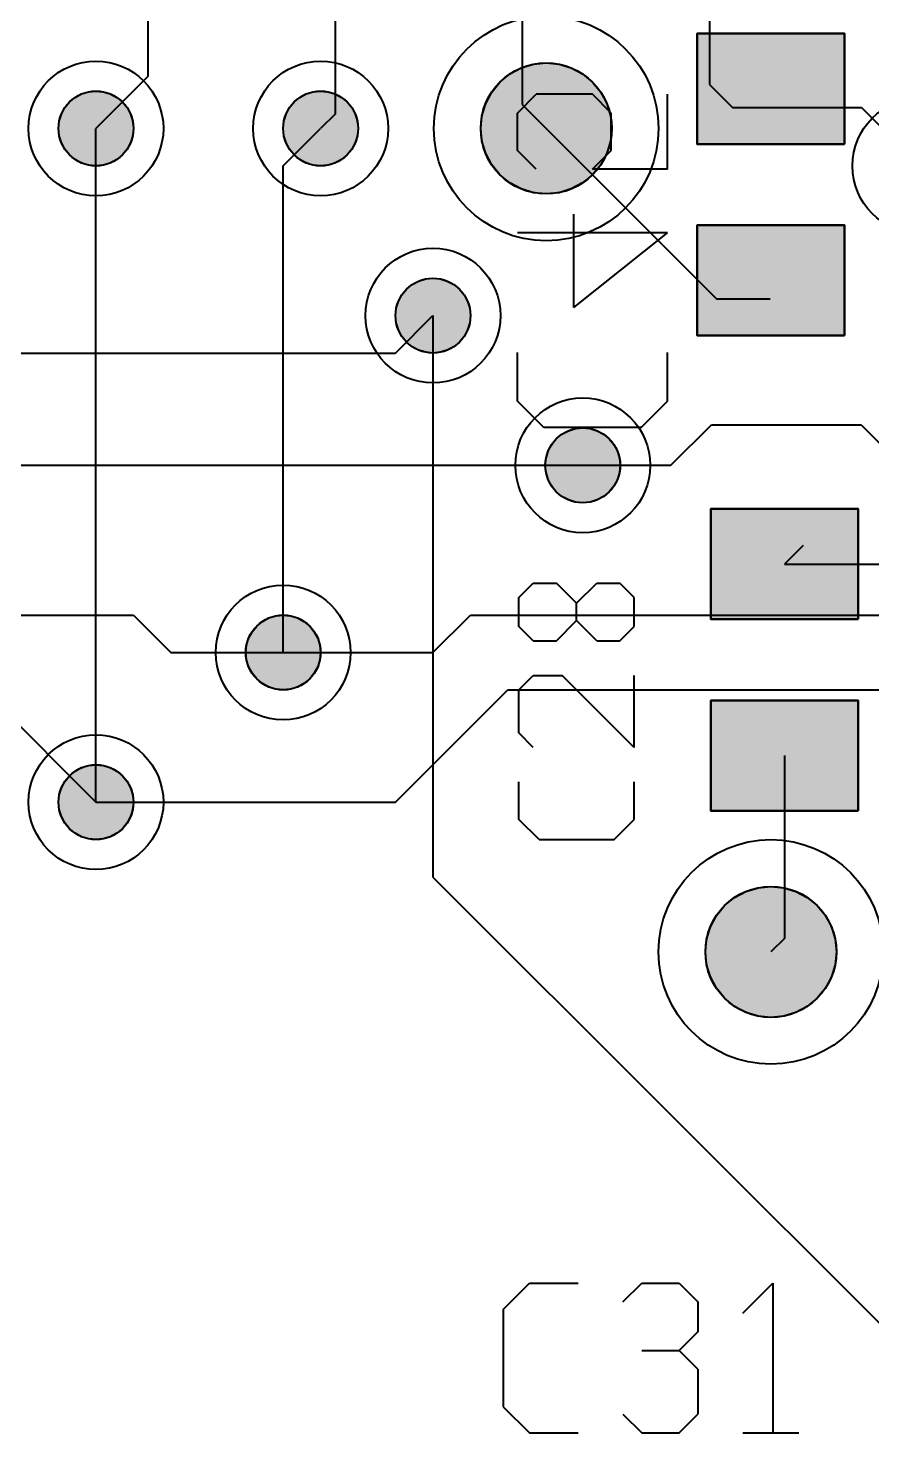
# Model space of a CAD drawing. Header units: millimetres. Extents: x 3 to 131, y 2 to 65.
# Drawn here: x 87.59 to 93.31, y 13.37 to 22.91 of the extents above; entities that cross this region are included whole.
import ezdxf

# ---------------------------------------------------------------- set-up
doc = ezdxf.new("R2010")
doc.units = ezdxf.units.MM
for name, color, linetype in [('bottom_copper', 7, 'Continuous'), ('bottom_silk', 7, 'Continuous'), ('drill_plated', 7, 'Continuous'), ('top_copper', 7, 'Continuous'), ('top_silk', 7, 'Continuous')]:
    doc.layers.add(name, color=color, linetype=linetype)

msp = doc.modelspace()

# ---------------------------------------------------------------- hatches: boundary and pattern name
at = {"layer": 'bottom_copper', "lineweight": 40}
for points in [[(93.1278, 22.1186), (92.128, 22.1186), (92.128, 22.8684), (93.1278, 22.8684), (93.1278, 22.1186)], [(91.5399, 22.1378), (91.5146, 22.0544), (91.4735, 21.9775), (91.4182, 21.9102), (91.3509, 21.8549), (91.274, 21.8138), (91.1906, 21.7885), (91.1039, 21.78), (91.0172, 21.7885), (90.9338, 21.8138), (90.8569, 21.8549), (90.7896, 21.9102), (90.7343, 21.9775), (90.6932, 22.0544), (90.6679, 22.1378), (90.6594, 22.2245), (90.6679, 22.3112), (90.6932, 22.3946), (90.7343, 22.4715), (90.7896, 22.5388), (90.8569, 22.5941), (90.9338, 22.6352), (91.0172, 22.6605), (91.1039, 22.669), (91.1906, 22.6605), (91.274, 22.6352), (91.3509, 22.5941), (91.4182, 22.5388), (91.4735, 22.4715), (91.5146, 22.3946), (91.5399, 22.3112), (91.5484, 22.2245), (91.5399, 22.1378)], [(88.2989, 22.1749), (88.2845, 22.1273), (88.261, 22.0834), (88.2294, 22.0449), (88.1909, 22.0133), (88.147, 21.9898), (88.0994, 21.9754), (88.0498, 21.9705), (88.0002, 21.9754), (87.9526, 21.9898), (87.9087, 22.0133), (87.8702, 22.0449), (87.8386, 22.0834), (87.8151, 22.1273), (87.8007, 22.1749), (87.7958, 22.2245), (87.8007, 22.2741), (87.8151, 22.3217), (87.8386, 22.3656), (87.8702, 22.4041), (87.9087, 22.4357), (87.9526, 22.4592), (88.0002, 22.4736), (88.0498, 22.4785), (88.0994, 22.4736), (88.147, 22.4592), (88.1909, 22.4357), (88.2294, 22.4041), (88.261, 22.3656), (88.2845, 22.3217), (88.2989, 22.2741), (88.3038, 22.2245), (88.2989, 22.1749)], [(89.8229, 22.1749), (89.8085, 22.1273), (89.785, 22.0834), (89.7534, 22.0449), (89.7149, 22.0133), (89.671, 21.9898), (89.6234, 21.9754), (89.5738, 21.9705), (89.5242, 21.9754), (89.4766, 21.9898), (89.4327, 22.0133), (89.3942, 22.0449), (89.3626, 22.0834), (89.3391, 22.1273), (89.3247, 22.1749), (89.3198, 22.2245), (89.3247, 22.2741), (89.3391, 22.3217), (89.3626, 22.3656), (89.3942, 22.4041), (89.4327, 22.4357), (89.4766, 22.4592), (89.5242, 22.4736), (89.5738, 22.4785), (89.6234, 22.4736), (89.671, 22.4592), (89.7149, 22.4357), (89.7534, 22.4041), (89.785, 22.3656), (89.8085, 22.3217), (89.8229, 22.2741), (89.8278, 22.2245), (89.8229, 22.1749)], [(93.1278, 20.8186), (92.128, 20.8186), (92.128, 21.5684), (93.1278, 21.5684), (93.1278, 20.8186)], [(90.5849, 20.9049), (90.5705, 20.8573), (90.547, 20.8134), (90.5154, 20.7749), (90.4769, 20.7433), (90.433, 20.7198), (90.3854, 20.7054), (90.3358, 20.7005), (90.2862, 20.7054), (90.2386, 20.7198), (90.1947, 20.7433), (90.1562, 20.7749), (90.1246, 20.8134), (90.1011, 20.8573), (90.0867, 20.9049), (90.0818, 20.9545), (90.0867, 21.0041), (90.1011, 21.0517), (90.1246, 21.0956), (90.1562, 21.1341), (90.1947, 21.1657), (90.2386, 21.1892), (90.2862, 21.2036), (90.3358, 21.2085), (90.3854, 21.2036), (90.433, 21.1892), (90.4769, 21.1657), (90.5154, 21.1341), (90.547, 21.0956), (90.5705, 21.0517), (90.5849, 21.0041), (90.5898, 20.9545), (90.5849, 20.9049)], [(91.6009, 19.8889), (91.5865, 19.8413), (91.563, 19.7974), (91.5314, 19.7589), (91.4929, 19.7273), (91.449, 19.7038), (91.4014, 19.6894), (91.3518, 19.6845), (91.3022, 19.6894), (91.2546, 19.7038), (91.2107, 19.7273), (91.1722, 19.7589), (91.1406, 19.7974), (91.1171, 19.8413), (91.1027, 19.8889), (91.0978, 19.9385), (91.1027, 19.9881), (91.1171, 20.0357), (91.1406, 20.0796), (91.1722, 20.1181), (91.2107, 20.1497), (91.2546, 20.1732), (91.3022, 20.1876), (91.3518, 20.1925), (91.4014, 20.1876), (91.449, 20.1732), (91.4929, 20.1497), (91.5314, 20.1181), (91.563, 20.0796), (91.5865, 20.0357), (91.6009, 19.9881), (91.6058, 19.9385), (91.6009, 19.8889)], [(89.5689, 18.6189), (89.5545, 18.5713), (89.531, 18.5274), (89.4994, 18.4889), (89.4609, 18.4573), (89.417, 18.4338), (89.3694, 18.4194), (89.3198, 18.4145), (89.2702, 18.4194), (89.2226, 18.4338), (89.1787, 18.4573), (89.1402, 18.4889), (89.1086, 18.5274), (89.0851, 18.5713), (89.0707, 18.6189), (89.0658, 18.6685), (89.0707, 18.7181), (89.0851, 18.7657), (89.1086, 18.8096), (89.1402, 18.8481), (89.1787, 18.8797), (89.2226, 18.9032), (89.2702, 18.9176), (89.3198, 18.9225), (89.3694, 18.9176), (89.417, 18.9032), (89.4609, 18.8797), (89.4994, 18.8481), (89.531, 18.8096), (89.5545, 18.7657), (89.5689, 18.7181), (89.5738, 18.6685), (89.5689, 18.6189)], [(88.2989, 17.6029), (88.2845, 17.5553), (88.261, 17.5114), (88.2294, 17.4729), (88.1909, 17.4413), (88.147, 17.4178), (88.0994, 17.4034), (88.0498, 17.3985), (88.0002, 17.4034), (87.9526, 17.4178), (87.9087, 17.4413), (87.8702, 17.4729), (87.8386, 17.5114), (87.8151, 17.5553), (87.8007, 17.6029), (87.7958, 17.6525), (87.8007, 17.7021), (87.8151, 17.7497), (87.8386, 17.7936), (87.8702, 17.8321), (87.9087, 17.8637), (87.9526, 17.8872), (88.0002, 17.9016), (88.0498, 17.9065), (88.0994, 17.9016), (88.147, 17.8872), (88.1909, 17.8637), (88.2294, 17.8321), (88.261, 17.7936), (88.2845, 17.7497), (88.2989, 17.7021), (88.3038, 17.6525), (88.2989, 17.6029)], [(93.0639, 16.5498), (93.0386, 16.4664), (92.9975, 16.3895), (92.9422, 16.3222), (92.8749, 16.2669), (92.798, 16.2258), (92.7146, 16.2005), (92.6279, 16.192), (92.5412, 16.2005), (92.4578, 16.2258), (92.3809, 16.2669), (92.3136, 16.3222), (92.2583, 16.3895), (92.2172, 16.4664), (92.1919, 16.5498), (92.1834, 16.6365), (92.1919, 16.7232), (92.2172, 16.8066), (92.2583, 16.8835), (92.3136, 16.9508), (92.3809, 17.0061), (92.4578, 17.0472), (92.5412, 17.0725), (92.6279, 17.081), (92.7146, 17.0725), (92.798, 17.0472), (92.8749, 17.0061), (92.9422, 16.9508), (92.9975, 16.8835), (93.0386, 16.8066), (93.0639, 16.7232), (93.0724, 16.6365), (93.0639, 16.5498)]]:
    msp.add_hatch(color=7, dxfattribs=at).paths.add_polyline_path(points, flags=0)
at = {"layer": 'drill_plated', "lineweight": 40}
for points in [[(91.5399, 22.1378), (91.5146, 22.0544), (91.4735, 21.9775), (91.4182, 21.9102), (91.3509, 21.8549), (91.274, 21.8138), (91.1906, 21.7885), (91.1039, 21.78), (91.0172, 21.7885), (90.9338, 21.8138), (90.8569, 21.8549), (90.7896, 21.9102), (90.7343, 21.9775), (90.6932, 22.0544), (90.6679, 22.1378), (90.6594, 22.2245), (90.6679, 22.3112), (90.6932, 22.3946), (90.7343, 22.4715), (90.7896, 22.5388), (90.8569, 22.5941), (90.9338, 22.6352), (91.0172, 22.6605), (91.1039, 22.669), (91.1906, 22.6605), (91.274, 22.6352), (91.3509, 22.5941), (91.4182, 22.5388), (91.4735, 22.4715), (91.5146, 22.3946), (91.5399, 22.3112), (91.5484, 22.2245), (91.5399, 22.1378)], [(88.2989, 22.1749), (88.2845, 22.1273), (88.261, 22.0834), (88.2294, 22.0449), (88.1909, 22.0133), (88.147, 21.9898), (88.0994, 21.9754), (88.0498, 21.9705), (88.0002, 21.9754), (87.9526, 21.9898), (87.9087, 22.0133), (87.8702, 22.0449), (87.8386, 22.0834), (87.8151, 22.1273), (87.8007, 22.1749), (87.7958, 22.2245), (87.8007, 22.2741), (87.8151, 22.3217), (87.8386, 22.3656), (87.8702, 22.4041), (87.9087, 22.4357), (87.9526, 22.4592), (88.0002, 22.4736), (88.0498, 22.4785), (88.0994, 22.4736), (88.147, 22.4592), (88.1909, 22.4357), (88.2294, 22.4041), (88.261, 22.3656), (88.2845, 22.3217), (88.2989, 22.2741), (88.3038, 22.2245), (88.2989, 22.1749)], [(89.8229, 22.1749), (89.8085, 22.1273), (89.785, 22.0834), (89.7534, 22.0449), (89.7149, 22.0133), (89.671, 21.9898), (89.6234, 21.9754), (89.5738, 21.9705), (89.5242, 21.9754), (89.4766, 21.9898), (89.4327, 22.0133), (89.3942, 22.0449), (89.3626, 22.0834), (89.3391, 22.1273), (89.3247, 22.1749), (89.3198, 22.2245), (89.3247, 22.2741), (89.3391, 22.3217), (89.3626, 22.3656), (89.3942, 22.4041), (89.4327, 22.4357), (89.4766, 22.4592), (89.5242, 22.4736), (89.5738, 22.4785), (89.6234, 22.4736), (89.671, 22.4592), (89.7149, 22.4357), (89.7534, 22.4041), (89.785, 22.3656), (89.8085, 22.3217), (89.8229, 22.2741), (89.8278, 22.2245), (89.8229, 22.1749)], [(90.5849, 20.9049), (90.5705, 20.8573), (90.547, 20.8134), (90.5154, 20.7749), (90.4769, 20.7433), (90.433, 20.7198), (90.3854, 20.7054), (90.3358, 20.7005), (90.2862, 20.7054), (90.2386, 20.7198), (90.1947, 20.7433), (90.1562, 20.7749), (90.1246, 20.8134), (90.1011, 20.8573), (90.0867, 20.9049), (90.0818, 20.9545), (90.0867, 21.0041), (90.1011, 21.0517), (90.1246, 21.0956), (90.1562, 21.1341), (90.1947, 21.1657), (90.2386, 21.1892), (90.2862, 21.2036), (90.3358, 21.2085), (90.3854, 21.2036), (90.433, 21.1892), (90.4769, 21.1657), (90.5154, 21.1341), (90.547, 21.0956), (90.5705, 21.0517), (90.5849, 21.0041), (90.5898, 20.9545), (90.5849, 20.9049)], [(91.6009, 19.8889), (91.5865, 19.8413), (91.563, 19.7974), (91.5314, 19.7589), (91.4929, 19.7273), (91.449, 19.7038), (91.4014, 19.6894), (91.3518, 19.6845), (91.3022, 19.6894), (91.2546, 19.7038), (91.2107, 19.7273), (91.1722, 19.7589), (91.1406, 19.7974), (91.1171, 19.8413), (91.1027, 19.8889), (91.0978, 19.9385), (91.1027, 19.9881), (91.1171, 20.0357), (91.1406, 20.0796), (91.1722, 20.1181), (91.2107, 20.1497), (91.2546, 20.1732), (91.3022, 20.1876), (91.3518, 20.1925), (91.4014, 20.1876), (91.449, 20.1732), (91.4929, 20.1497), (91.5314, 20.1181), (91.563, 20.0796), (91.5865, 20.0357), (91.6009, 19.9881), (91.6058, 19.9385), (91.6009, 19.8889)], [(89.5689, 18.6189), (89.5545, 18.5713), (89.531, 18.5274), (89.4994, 18.4889), (89.4609, 18.4573), (89.417, 18.4338), (89.3694, 18.4194), (89.3198, 18.4145), (89.2702, 18.4194), (89.2226, 18.4338), (89.1787, 18.4573), (89.1402, 18.4889), (89.1086, 18.5274), (89.0851, 18.5713), (89.0707, 18.6189), (89.0658, 18.6685), (89.0707, 18.7181), (89.0851, 18.7657), (89.1086, 18.8096), (89.1402, 18.8481), (89.1787, 18.8797), (89.2226, 18.9032), (89.2702, 18.9176), (89.3198, 18.9225), (89.3694, 18.9176), (89.417, 18.9032), (89.4609, 18.8797), (89.4994, 18.8481), (89.531, 18.8096), (89.5545, 18.7657), (89.5689, 18.7181), (89.5738, 18.6685), (89.5689, 18.6189)], [(88.2989, 17.6029), (88.2845, 17.5553), (88.261, 17.5114), (88.2294, 17.4729), (88.1909, 17.4413), (88.147, 17.4178), (88.0994, 17.4034), (88.0498, 17.3985), (88.0002, 17.4034), (87.9526, 17.4178), (87.9087, 17.4413), (87.8702, 17.4729), (87.8386, 17.5114), (87.8151, 17.5553), (87.8007, 17.6029), (87.7958, 17.6525), (87.8007, 17.7021), (87.8151, 17.7497), (87.8386, 17.7936), (87.8702, 17.8321), (87.9087, 17.8637), (87.9526, 17.8872), (88.0002, 17.9016), (88.0498, 17.9065), (88.0994, 17.9016), (88.147, 17.8872), (88.1909, 17.8637), (88.2294, 17.8321), (88.261, 17.7936), (88.2845, 17.7497), (88.2989, 17.7021), (88.3038, 17.6525), (88.2989, 17.6029)], [(93.0639, 16.5498), (93.0386, 16.4664), (92.9975, 16.3895), (92.9422, 16.3222), (92.8749, 16.2669), (92.798, 16.2258), (92.7146, 16.2005), (92.6279, 16.192), (92.5412, 16.2005), (92.4578, 16.2258), (92.3809, 16.2669), (92.3136, 16.3222), (92.2583, 16.3895), (92.2172, 16.4664), (92.1919, 16.5498), (92.1834, 16.6365), (92.1919, 16.7232), (92.2172, 16.8066), (92.2583, 16.8835), (92.3136, 16.9508), (92.3809, 17.0061), (92.4578, 17.0472), (92.5412, 17.0725), (92.6279, 17.081), (92.7146, 17.0725), (92.798, 17.0472), (92.8749, 17.0061), (92.9422, 16.9508), (92.9975, 16.8835), (93.0386, 16.8066), (93.0639, 16.7232), (93.0724, 16.6365), (93.0639, 16.5498)]]:
    msp.add_hatch(color=7, dxfattribs=at).paths.add_polyline_path(points, flags=0)
at = {"layer": 'top_copper', "lineweight": 40}
for points in [[(91.5399, 22.1378), (91.5146, 22.0544), (91.4735, 21.9775), (91.4182, 21.9102), (91.3509, 21.8549), (91.274, 21.8138), (91.1906, 21.7885), (91.1039, 21.78), (91.0172, 21.7885), (90.9338, 21.8138), (90.8569, 21.8549), (90.7896, 21.9102), (90.7343, 21.9775), (90.6932, 22.0544), (90.6679, 22.1378), (90.6594, 22.2245), (90.6679, 22.3112), (90.6932, 22.3946), (90.7343, 22.4715), (90.7896, 22.5388), (90.8569, 22.5941), (90.9338, 22.6352), (91.0172, 22.6605), (91.1039, 22.669), (91.1906, 22.6605), (91.274, 22.6352), (91.3509, 22.5941), (91.4182, 22.5388), (91.4735, 22.4715), (91.5146, 22.3946), (91.5399, 22.3112), (91.5484, 22.2245), (91.5399, 22.1378)], [(88.2989, 22.1749), (88.2845, 22.1273), (88.261, 22.0834), (88.2294, 22.0449), (88.1909, 22.0133), (88.147, 21.9898), (88.0994, 21.9754), (88.0498, 21.9705), (88.0002, 21.9754), (87.9526, 21.9898), (87.9087, 22.0133), (87.8702, 22.0449), (87.8386, 22.0834), (87.8151, 22.1273), (87.8007, 22.1749), (87.7958, 22.2245), (87.8007, 22.2741), (87.8151, 22.3217), (87.8386, 22.3656), (87.8702, 22.4041), (87.9087, 22.4357), (87.9526, 22.4592), (88.0002, 22.4736), (88.0498, 22.4785), (88.0994, 22.4736), (88.147, 22.4592), (88.1909, 22.4357), (88.2294, 22.4041), (88.261, 22.3656), (88.2845, 22.3217), (88.2989, 22.2741), (88.3038, 22.2245), (88.2989, 22.1749)], [(89.8229, 22.1749), (89.8085, 22.1273), (89.785, 22.0834), (89.7534, 22.0449), (89.7149, 22.0133), (89.671, 21.9898), (89.6234, 21.9754), (89.5738, 21.9705), (89.5242, 21.9754), (89.4766, 21.9898), (89.4327, 22.0133), (89.3942, 22.0449), (89.3626, 22.0834), (89.3391, 22.1273), (89.3247, 22.1749), (89.3198, 22.2245), (89.3247, 22.2741), (89.3391, 22.3217), (89.3626, 22.3656), (89.3942, 22.4041), (89.4327, 22.4357), (89.4766, 22.4592), (89.5242, 22.4736), (89.5738, 22.4785), (89.6234, 22.4736), (89.671, 22.4592), (89.7149, 22.4357), (89.7534, 22.4041), (89.785, 22.3656), (89.8085, 22.3217), (89.8229, 22.2741), (89.8278, 22.2245), (89.8229, 22.1749)], [(90.5849, 20.9049), (90.5705, 20.8573), (90.547, 20.8134), (90.5154, 20.7749), (90.4769, 20.7433), (90.433, 20.7198), (90.3854, 20.7054), (90.3358, 20.7005), (90.2862, 20.7054), (90.2386, 20.7198), (90.1947, 20.7433), (90.1562, 20.7749), (90.1246, 20.8134), (90.1011, 20.8573), (90.0867, 20.9049), (90.0818, 20.9545), (90.0867, 21.0041), (90.1011, 21.0517), (90.1246, 21.0956), (90.1562, 21.1341), (90.1947, 21.1657), (90.2386, 21.1892), (90.2862, 21.2036), (90.3358, 21.2085), (90.3854, 21.2036), (90.433, 21.1892), (90.4769, 21.1657), (90.5154, 21.1341), (90.547, 21.0956), (90.5705, 21.0517), (90.5849, 21.0041), (90.5898, 20.9545), (90.5849, 20.9049)], [(91.6009, 19.8889), (91.5865, 19.8413), (91.563, 19.7974), (91.5314, 19.7589), (91.4929, 19.7273), (91.449, 19.7038), (91.4014, 19.6894), (91.3518, 19.6845), (91.3022, 19.6894), (91.2546, 19.7038), (91.2107, 19.7273), (91.1722, 19.7589), (91.1406, 19.7974), (91.1171, 19.8413), (91.1027, 19.8889), (91.0978, 19.9385), (91.1027, 19.9881), (91.1171, 20.0357), (91.1406, 20.0796), (91.1722, 20.1181), (91.2107, 20.1497), (91.2546, 20.1732), (91.3022, 20.1876), (91.3518, 20.1925), (91.4014, 20.1876), (91.449, 20.1732), (91.4929, 20.1497), (91.5314, 20.1181), (91.563, 20.0796), (91.5865, 20.0357), (91.6009, 19.9881), (91.6058, 19.9385), (91.6009, 19.8889)], [(93.2197, 18.8937), (92.2199, 18.8937), (92.2199, 19.6435), (93.2197, 19.6435), (93.2197, 18.8937)], [(89.5689, 18.6189), (89.5545, 18.5713), (89.531, 18.5274), (89.4994, 18.4889), (89.4609, 18.4573), (89.417, 18.4338), (89.3694, 18.4194), (89.3198, 18.4145), (89.2702, 18.4194), (89.2226, 18.4338), (89.1787, 18.4573), (89.1402, 18.4889), (89.1086, 18.5274), (89.0851, 18.5713), (89.0707, 18.6189), (89.0658, 18.6685), (89.0707, 18.7181), (89.0851, 18.7657), (89.1086, 18.8096), (89.1402, 18.8481), (89.1787, 18.8797), (89.2226, 18.9032), (89.2702, 18.9176), (89.3198, 18.9225), (89.3694, 18.9176), (89.417, 18.9032), (89.4609, 18.8797), (89.4994, 18.8481), (89.531, 18.8096), (89.5545, 18.7657), (89.5689, 18.7181), (89.5738, 18.6685), (89.5689, 18.6189)], [(93.2197, 17.5937), (92.2199, 17.5937), (92.2199, 18.3435), (93.2197, 18.3435), (93.2197, 17.5937)], [(88.2989, 17.6029), (88.2845, 17.5553), (88.261, 17.5114), (88.2294, 17.4729), (88.1909, 17.4413), (88.147, 17.4178), (88.0994, 17.4034), (88.0498, 17.3985), (88.0002, 17.4034), (87.9526, 17.4178), (87.9087, 17.4413), (87.8702, 17.4729), (87.8386, 17.5114), (87.8151, 17.5553), (87.8007, 17.6029), (87.7958, 17.6525), (87.8007, 17.7021), (87.8151, 17.7497), (87.8386, 17.7936), (87.8702, 17.8321), (87.9087, 17.8637), (87.9526, 17.8872), (88.0002, 17.9016), (88.0498, 17.9065), (88.0994, 17.9016), (88.147, 17.8872), (88.1909, 17.8637), (88.2294, 17.8321), (88.261, 17.7936), (88.2845, 17.7497), (88.2989, 17.7021), (88.3038, 17.6525), (88.2989, 17.6029)], [(93.0639, 16.5498), (93.0386, 16.4664), (92.9975, 16.3895), (92.9422, 16.3222), (92.8749, 16.2669), (92.798, 16.2258), (92.7146, 16.2005), (92.6279, 16.192), (92.5412, 16.2005), (92.4578, 16.2258), (92.3809, 16.2669), (92.3136, 16.3222), (92.2583, 16.3895), (92.2172, 16.4664), (92.1919, 16.5498), (92.1834, 16.6365), (92.1919, 16.7232), (92.2172, 16.8066), (92.2583, 16.8835), (92.3136, 16.9508), (92.3809, 17.0061), (92.4578, 17.0472), (92.5412, 17.0725), (92.6279, 17.081), (92.7146, 17.0725), (92.798, 17.0472), (92.8749, 17.0061), (92.9422, 16.9508), (92.9975, 16.8835), (93.0386, 16.8066), (93.0639, 16.7232), (93.0724, 16.6365), (93.0639, 16.5498)]]:
    msp.add_hatch(color=7, dxfattribs=at).paths.add_polyline_path(points, flags=0)

# ---------------------------------------------------------------- linework, layer by layer
at = {"layer": 'bottom_copper', "color": 7, "lineweight": 40}
for p, q in [((88.4018, 24.4756), (88.4018, 22.5766)), ((89.6718, 24.4756), (89.6718, 22.3226)), ((90.9418, 24.4756), (90.9418, 22.3867)), ((92.2118, 24.4756), (92.2118, 22.5226)), ((92.128, 22.8684), (92.128, 22.1186)), ((93.1278, 22.8684), (92.128, 22.8684)), ((93.1278, 22.1186), (93.1278, 22.8684)), ((88.4018, 22.5766), (88.0498, 22.2245)), ((92.2118, 22.5226), (92.3678, 22.3666)), ((89.6718, 22.3226), (89.5738, 22.2245)), ((90.9418, 22.3867), (92.2618, 21.0666)), ((92.3678, 22.3666), (93.2418, 22.3666)), ((93.2418, 22.3666), (93.6378, 21.9705)), ((92.128, 22.1186), (93.1278, 22.1186)), ((92.128, 21.5684), (92.128, 20.8186)), ((93.1278, 21.5684), (92.128, 21.5684)), ((93.1278, 20.8186), (93.1278, 21.5684)), ((92.6218, 21.0666), (92.2618, 21.0666)), ((90.0818, 20.7005), (90.3358, 20.9545)), ((92.128, 20.8186), (93.1278, 20.8186)), ((86.2718, 20.7005), (90.0818, 20.7005)), ((86.2718, 19.9385), (91.3518, 19.9385)), ((86.5258, 18.9225), (88.3038, 18.9225)), ((88.3038, 18.9225), (88.5578, 18.6685)), ((90.3358, 18.6685), (90.5898, 18.9225)), ((90.5898, 18.9225), (95.4158, 18.9225)), ((88.5578, 18.6685), (90.3358, 18.6685)), ((87.2878, 18.4145), (88.0498, 17.6525)), ((90.0818, 17.6525), (90.8438, 18.4145)), ((90.8438, 18.4145), (95.6698, 18.4145)), ((88.0498, 17.6525), (90.0818, 17.6525))]:
    msp.add_line(p, q, dxfattribs=at)
for points in [[(93.1278, 22.1186), (92.128, 22.1186), (92.128, 22.8684), (93.1278, 22.8684), (93.1278, 22.1186)], [(91.5399, 22.1378), (91.5146, 22.0544), (91.4735, 21.9775), (91.4182, 21.9102), (91.3509, 21.8549), (91.274, 21.8138), (91.1906, 21.7885), (91.1039, 21.78), (91.0172, 21.7885), (90.9338, 21.8138), (90.8569, 21.8549), (90.7896, 21.9102), (90.7343, 21.9775), (90.6932, 22.0544), (90.6679, 22.1378), (90.6594, 22.2245), (90.6679, 22.3112), (90.6932, 22.3946), (90.7343, 22.4715), (90.7896, 22.5388), (90.8569, 22.5941), (90.9338, 22.6352), (91.0172, 22.6605), (91.1039, 22.669), (91.1906, 22.6605), (91.274, 22.6352), (91.3509, 22.5941), (91.4182, 22.5388), (91.4735, 22.4715), (91.5146, 22.3946), (91.5399, 22.3112), (91.5484, 22.2245), (91.5399, 22.1378)], [(88.2989, 22.1749), (88.2845, 22.1273), (88.261, 22.0834), (88.2294, 22.0449), (88.1909, 22.0133), (88.147, 21.9898), (88.0994, 21.9754), (88.0498, 21.9705), (88.0002, 21.9754), (87.9526, 21.9898), (87.9087, 22.0133), (87.8702, 22.0449), (87.8386, 22.0834), (87.8151, 22.1273), (87.8007, 22.1749), (87.7958, 22.2245), (87.8007, 22.2741), (87.8151, 22.3217), (87.8386, 22.3656), (87.8702, 22.4041), (87.9087, 22.4357), (87.9526, 22.4592), (88.0002, 22.4736), (88.0498, 22.4785), (88.0994, 22.4736), (88.147, 22.4592), (88.1909, 22.4357), (88.2294, 22.4041), (88.261, 22.3656), (88.2845, 22.3217), (88.2989, 22.2741), (88.3038, 22.2245), (88.2989, 22.1749)], [(89.8229, 22.1749), (89.8085, 22.1273), (89.785, 22.0834), (89.7534, 22.0449), (89.7149, 22.0133), (89.671, 21.9898), (89.6234, 21.9754), (89.5738, 21.9705), (89.5242, 21.9754), (89.4766, 21.9898), (89.4327, 22.0133), (89.3942, 22.0449), (89.3626, 22.0834), (89.3391, 22.1273), (89.3247, 22.1749), (89.3198, 22.2245), (89.3247, 22.2741), (89.3391, 22.3217), (89.3626, 22.3656), (89.3942, 22.4041), (89.4327, 22.4357), (89.4766, 22.4592), (89.5242, 22.4736), (89.5738, 22.4785), (89.6234, 22.4736), (89.671, 22.4592), (89.7149, 22.4357), (89.7534, 22.4041), (89.785, 22.3656), (89.8085, 22.3217), (89.8229, 22.2741), (89.8278, 22.2245), (89.8229, 22.1749)], [(93.1278, 20.8186), (92.128, 20.8186), (92.128, 21.5684), (93.1278, 21.5684), (93.1278, 20.8186)], [(90.5849, 20.9049), (90.5705, 20.8573), (90.547, 20.8134), (90.5154, 20.7749), (90.4769, 20.7433), (90.433, 20.7198), (90.3854, 20.7054), (90.3358, 20.7005), (90.2862, 20.7054), (90.2386, 20.7198), (90.1947, 20.7433), (90.1562, 20.7749), (90.1246, 20.8134), (90.1011, 20.8573), (90.0867, 20.9049), (90.0818, 20.9545), (90.0867, 21.0041), (90.1011, 21.0517), (90.1246, 21.0956), (90.1562, 21.1341), (90.1947, 21.1657), (90.2386, 21.1892), (90.2862, 21.2036), (90.3358, 21.2085), (90.3854, 21.2036), (90.433, 21.1892), (90.4769, 21.1657), (90.5154, 21.1341), (90.547, 21.0956), (90.5705, 21.0517), (90.5849, 21.0041), (90.5898, 20.9545), (90.5849, 20.9049)], [(91.6009, 19.8889), (91.5865, 19.8413), (91.563, 19.7974), (91.5314, 19.7589), (91.4929, 19.7273), (91.449, 19.7038), (91.4014, 19.6894), (91.3518, 19.6845), (91.3022, 19.6894), (91.2546, 19.7038), (91.2107, 19.7273), (91.1722, 19.7589), (91.1406, 19.7974), (91.1171, 19.8413), (91.1027, 19.8889), (91.0978, 19.9385), (91.1027, 19.9881), (91.1171, 20.0357), (91.1406, 20.0796), (91.1722, 20.1181), (91.2107, 20.1497), (91.2546, 20.1732), (91.3022, 20.1876), (91.3518, 20.1925), (91.4014, 20.1876), (91.449, 20.1732), (91.4929, 20.1497), (91.5314, 20.1181), (91.563, 20.0796), (91.5865, 20.0357), (91.6009, 19.9881), (91.6058, 19.9385), (91.6009, 19.8889)], [(89.5689, 18.6189), (89.5545, 18.5713), (89.531, 18.5274), (89.4994, 18.4889), (89.4609, 18.4573), (89.417, 18.4338), (89.3694, 18.4194), (89.3198, 18.4145), (89.2702, 18.4194), (89.2226, 18.4338), (89.1787, 18.4573), (89.1402, 18.4889), (89.1086, 18.5274), (89.0851, 18.5713), (89.0707, 18.6189), (89.0658, 18.6685), (89.0707, 18.7181), (89.0851, 18.7657), (89.1086, 18.8096), (89.1402, 18.8481), (89.1787, 18.8797), (89.2226, 18.9032), (89.2702, 18.9176), (89.3198, 18.9225), (89.3694, 18.9176), (89.417, 18.9032), (89.4609, 18.8797), (89.4994, 18.8481), (89.531, 18.8096), (89.5545, 18.7657), (89.5689, 18.7181), (89.5738, 18.6685), (89.5689, 18.6189)], [(88.2989, 17.6029), (88.2845, 17.5553), (88.261, 17.5114), (88.2294, 17.4729), (88.1909, 17.4413), (88.147, 17.4178), (88.0994, 17.4034), (88.0498, 17.3985), (88.0002, 17.4034), (87.9526, 17.4178), (87.9087, 17.4413), (87.8702, 17.4729), (87.8386, 17.5114), (87.8151, 17.5553), (87.8007, 17.6029), (87.7958, 17.6525), (87.8007, 17.7021), (87.8151, 17.7497), (87.8386, 17.7936), (87.8702, 17.8321), (87.9087, 17.8637), (87.9526, 17.8872), (88.0002, 17.9016), (88.0498, 17.9065), (88.0994, 17.9016), (88.147, 17.8872), (88.1909, 17.8637), (88.2294, 17.8321), (88.261, 17.7936), (88.2845, 17.7497), (88.2989, 17.7021), (88.3038, 17.6525), (88.2989, 17.6029)], [(93.0639, 16.5498), (93.0386, 16.4664), (92.9975, 16.3895), (92.9422, 16.3222), (92.8749, 16.2669), (92.798, 16.2258), (92.7146, 16.2005), (92.6279, 16.192), (92.5412, 16.2005), (92.4578, 16.2258), (92.3809, 16.2669), (92.3136, 16.3222), (92.2583, 16.3895), (92.2172, 16.4664), (92.1919, 16.5498), (92.1834, 16.6365), (92.1919, 16.7232), (92.2172, 16.8066), (92.2583, 16.8835), (92.3136, 16.9508), (92.3809, 17.0061), (92.4578, 17.0472), (92.5412, 17.0725), (92.6279, 17.081), (92.7146, 17.0725), (92.798, 17.0472), (92.8749, 17.0061), (92.9422, 16.9508), (92.9975, 16.8835), (93.0386, 16.8066), (93.0639, 16.7232), (93.0724, 16.6365), (93.0639, 16.5498)]]:
    msp.add_lwpolyline(points, close=True, dxfattribs=at)
for centre, major_axis in [((91.1039, 22.2245), (0.762, 0)), ((88.0498, 22.2245), (0.4572, 0)), ((89.5738, 22.2245), (0.4572, 0)), ((91.1039, 22.2245), (0.4445, 0)), ((88.0498, 22.2245), (0.254, 0)), ((89.5738, 22.2245), (0.254, 0)), ((93.6378, 21.9705), (0.4572, 0)), ((90.3358, 20.9545), (0.4572, 0)), ((90.3358, 20.9545), (0.254, 0)), ((91.3518, 19.9385), (0.4572, 0)), ((91.3518, 19.9385), (0.254, 0)), ((89.3198, 18.6685), (0.4572, 0)), ((89.3198, 18.6685), (0.254, 0)), ((88.0498, 17.6525), (0.4572, 0)), ((88.0498, 17.6525), (0.254, 0)), ((92.6279, 16.6365), (0.762, 0)), ((92.6279, 16.6365), (0.4445, 0))]:
    msp.add_ellipse(centre, major_axis=major_axis, ratio=1, dxfattribs=at)
at = {"layer": 'bottom_silk', "color": 7, "lineweight": 40}
for p, q in [((90.9098, 22.3292), (91.0368, 22.4562)), ((91.4178, 22.4562), (91.0368, 22.4562)), ((91.5448, 22.3292), (91.4178, 22.4562)), ((91.9258, 21.9482), (91.9258, 22.4562)), ((90.9098, 22.0752), (90.9098, 22.3292)), ((91.5448, 22.0752), (91.5448, 22.3292)), ((91.0368, 21.9482), (90.9098, 22.0752)), ((91.4178, 21.9482), (91.5448, 22.0752)), ((91.9258, 21.9482), (91.4178, 21.9482)), ((91.2908, 21.0084), (91.2908, 21.6434)), ((91.9258, 21.5164), (90.9098, 21.5164)), ((91.2908, 21.0084), (91.9258, 21.5164)), ((90.9098, 20.3734), (90.9098, 20.7036)), ((91.9258, 20.3734), (91.9258, 20.7036)), ((91.0876, 20.1956), (90.9098, 20.3734)), ((91.748, 20.1956), (91.9258, 20.3734)), ((91.748, 20.1956), (91.0876, 20.1956))]:
    msp.add_line(p, q, dxfattribs=at)
at = {"layer": 'drill_plated', "color": 7, "lineweight": 40}
for points in [[(91.5399, 22.1378), (91.5146, 22.0544), (91.4735, 21.9775), (91.4182, 21.9102), (91.3509, 21.8549), (91.274, 21.8138), (91.1906, 21.7885), (91.1039, 21.78), (91.0172, 21.7885), (90.9338, 21.8138), (90.8569, 21.8549), (90.7896, 21.9102), (90.7343, 21.9775), (90.6932, 22.0544), (90.6679, 22.1378), (90.6594, 22.2245), (90.6679, 22.3112), (90.6932, 22.3946), (90.7343, 22.4715), (90.7896, 22.5388), (90.8569, 22.5941), (90.9338, 22.6352), (91.0172, 22.6605), (91.1039, 22.669), (91.1906, 22.6605), (91.274, 22.6352), (91.3509, 22.5941), (91.4182, 22.5388), (91.4735, 22.4715), (91.5146, 22.3946), (91.5399, 22.3112), (91.5484, 22.2245), (91.5399, 22.1378)], [(88.2989, 22.1749), (88.2845, 22.1273), (88.261, 22.0834), (88.2294, 22.0449), (88.1909, 22.0133), (88.147, 21.9898), (88.0994, 21.9754), (88.0498, 21.9705), (88.0002, 21.9754), (87.9526, 21.9898), (87.9087, 22.0133), (87.8702, 22.0449), (87.8386, 22.0834), (87.8151, 22.1273), (87.8007, 22.1749), (87.7958, 22.2245), (87.8007, 22.2741), (87.8151, 22.3217), (87.8386, 22.3656), (87.8702, 22.4041), (87.9087, 22.4357), (87.9526, 22.4592), (88.0002, 22.4736), (88.0498, 22.4785), (88.0994, 22.4736), (88.147, 22.4592), (88.1909, 22.4357), (88.2294, 22.4041), (88.261, 22.3656), (88.2845, 22.3217), (88.2989, 22.2741), (88.3038, 22.2245), (88.2989, 22.1749)], [(89.8229, 22.1749), (89.8085, 22.1273), (89.785, 22.0834), (89.7534, 22.0449), (89.7149, 22.0133), (89.671, 21.9898), (89.6234, 21.9754), (89.5738, 21.9705), (89.5242, 21.9754), (89.4766, 21.9898), (89.4327, 22.0133), (89.3942, 22.0449), (89.3626, 22.0834), (89.3391, 22.1273), (89.3247, 22.1749), (89.3198, 22.2245), (89.3247, 22.2741), (89.3391, 22.3217), (89.3626, 22.3656), (89.3942, 22.4041), (89.4327, 22.4357), (89.4766, 22.4592), (89.5242, 22.4736), (89.5738, 22.4785), (89.6234, 22.4736), (89.671, 22.4592), (89.7149, 22.4357), (89.7534, 22.4041), (89.785, 22.3656), (89.8085, 22.3217), (89.8229, 22.2741), (89.8278, 22.2245), (89.8229, 22.1749)], [(90.5849, 20.9049), (90.5705, 20.8573), (90.547, 20.8134), (90.5154, 20.7749), (90.4769, 20.7433), (90.433, 20.7198), (90.3854, 20.7054), (90.3358, 20.7005), (90.2862, 20.7054), (90.2386, 20.7198), (90.1947, 20.7433), (90.1562, 20.7749), (90.1246, 20.8134), (90.1011, 20.8573), (90.0867, 20.9049), (90.0818, 20.9545), (90.0867, 21.0041), (90.1011, 21.0517), (90.1246, 21.0956), (90.1562, 21.1341), (90.1947, 21.1657), (90.2386, 21.1892), (90.2862, 21.2036), (90.3358, 21.2085), (90.3854, 21.2036), (90.433, 21.1892), (90.4769, 21.1657), (90.5154, 21.1341), (90.547, 21.0956), (90.5705, 21.0517), (90.5849, 21.0041), (90.5898, 20.9545), (90.5849, 20.9049)], [(91.6009, 19.8889), (91.5865, 19.8413), (91.563, 19.7974), (91.5314, 19.7589), (91.4929, 19.7273), (91.449, 19.7038), (91.4014, 19.6894), (91.3518, 19.6845), (91.3022, 19.6894), (91.2546, 19.7038), (91.2107, 19.7273), (91.1722, 19.7589), (91.1406, 19.7974), (91.1171, 19.8413), (91.1027, 19.8889), (91.0978, 19.9385), (91.1027, 19.9881), (91.1171, 20.0357), (91.1406, 20.0796), (91.1722, 20.1181), (91.2107, 20.1497), (91.2546, 20.1732), (91.3022, 20.1876), (91.3518, 20.1925), (91.4014, 20.1876), (91.449, 20.1732), (91.4929, 20.1497), (91.5314, 20.1181), (91.563, 20.0796), (91.5865, 20.0357), (91.6009, 19.9881), (91.6058, 19.9385), (91.6009, 19.8889)], [(89.5689, 18.6189), (89.5545, 18.5713), (89.531, 18.5274), (89.4994, 18.4889), (89.4609, 18.4573), (89.417, 18.4338), (89.3694, 18.4194), (89.3198, 18.4145), (89.2702, 18.4194), (89.2226, 18.4338), (89.1787, 18.4573), (89.1402, 18.4889), (89.1086, 18.5274), (89.0851, 18.5713), (89.0707, 18.6189), (89.0658, 18.6685), (89.0707, 18.7181), (89.0851, 18.7657), (89.1086, 18.8096), (89.1402, 18.8481), (89.1787, 18.8797), (89.2226, 18.9032), (89.2702, 18.9176), (89.3198, 18.9225), (89.3694, 18.9176), (89.417, 18.9032), (89.4609, 18.8797), (89.4994, 18.8481), (89.531, 18.8096), (89.5545, 18.7657), (89.5689, 18.7181), (89.5738, 18.6685), (89.5689, 18.6189)], [(88.2989, 17.6029), (88.2845, 17.5553), (88.261, 17.5114), (88.2294, 17.4729), (88.1909, 17.4413), (88.147, 17.4178), (88.0994, 17.4034), (88.0498, 17.3985), (88.0002, 17.4034), (87.9526, 17.4178), (87.9087, 17.4413), (87.8702, 17.4729), (87.8386, 17.5114), (87.8151, 17.5553), (87.8007, 17.6029), (87.7958, 17.6525), (87.8007, 17.7021), (87.8151, 17.7497), (87.8386, 17.7936), (87.8702, 17.8321), (87.9087, 17.8637), (87.9526, 17.8872), (88.0002, 17.9016), (88.0498, 17.9065), (88.0994, 17.9016), (88.147, 17.8872), (88.1909, 17.8637), (88.2294, 17.8321), (88.261, 17.7936), (88.2845, 17.7497), (88.2989, 17.7021), (88.3038, 17.6525), (88.2989, 17.6029)], [(93.0639, 16.5498), (93.0386, 16.4664), (92.9975, 16.3895), (92.9422, 16.3222), (92.8749, 16.2669), (92.798, 16.2258), (92.7146, 16.2005), (92.6279, 16.192), (92.5412, 16.2005), (92.4578, 16.2258), (92.3809, 16.2669), (92.3136, 16.3222), (92.2583, 16.3895), (92.2172, 16.4664), (92.1919, 16.5498), (92.1834, 16.6365), (92.1919, 16.7232), (92.2172, 16.8066), (92.2583, 16.8835), (92.3136, 16.9508), (92.3809, 17.0061), (92.4578, 17.0472), (92.5412, 17.0725), (92.6279, 17.081), (92.7146, 17.0725), (92.798, 17.0472), (92.8749, 17.0061), (92.9422, 16.9508), (92.9975, 16.8835), (93.0386, 16.8066), (93.0639, 16.7232), (93.0724, 16.6365), (93.0639, 16.5498)]]:
    msp.add_lwpolyline(points, close=True, dxfattribs=at)
for centre, major_axis in [((91.1039, 22.2245), (0.4445, 0)), ((88.0498, 22.2245), (0.254, 0)), ((89.5738, 22.2245), (0.254, 0)), ((90.3358, 20.9545), (0.254, 0)), ((91.3518, 19.9385), (0.254, 0)), ((89.3198, 18.6685), (0.254, 0)), ((88.0498, 17.6525), (0.254, 0)), ((92.6279, 16.6365), (0.4445, 0))]:
    msp.add_ellipse(centre, major_axis=major_axis, ratio=1, dxfattribs=at)
at = {"layer": 'top_copper', "color": 7, "lineweight": 40}
for p, q in [((88.0498, 17.6525), (88.0498, 22.2245)), ((89.3198, 21.9705), (89.5738, 22.2245)), ((89.3198, 18.6685), (89.3198, 21.9705)), ((90.3358, 20.9545), (90.3358, 17.1445)), ((91.9498, 19.9385), (92.2239, 20.2126)), ((92.2239, 20.2126), (93.2399, 20.2126)), ((93.2399, 20.2126), (93.4939, 19.9586)), ((91.3518, 19.9385), (91.9498, 19.9385)), ((92.2199, 19.6435), (92.2199, 18.8937)), ((93.2197, 19.6435), (92.2199, 19.6435)), ((93.2197, 18.8937), (93.2197, 19.6435)), ((92.8468, 19.3956), (92.7198, 19.2686)), ((92.7198, 19.2686), (95.5428, 19.2686)), ((92.2199, 18.8937), (93.2197, 18.8937)), ((92.2199, 18.3435), (92.2199, 17.5937)), ((93.2197, 18.3435), (92.2199, 18.3435)), ((93.2197, 17.5937), (93.2197, 18.3435)), ((92.7198, 17.9686), (92.7198, 16.7286)), ((92.2199, 17.5937), (93.2197, 17.5937)), ((90.3358, 17.1445), (93.6378, 13.8425)), ((92.7198, 16.7286), (92.6279, 16.6365))]:
    msp.add_line(p, q, dxfattribs=at)
for points in [[(91.5399, 22.1378), (91.5146, 22.0544), (91.4735, 21.9775), (91.4182, 21.9102), (91.3509, 21.8549), (91.274, 21.8138), (91.1906, 21.7885), (91.1039, 21.78), (91.0172, 21.7885), (90.9338, 21.8138), (90.8569, 21.8549), (90.7896, 21.9102), (90.7343, 21.9775), (90.6932, 22.0544), (90.6679, 22.1378), (90.6594, 22.2245), (90.6679, 22.3112), (90.6932, 22.3946), (90.7343, 22.4715), (90.7896, 22.5388), (90.8569, 22.5941), (90.9338, 22.6352), (91.0172, 22.6605), (91.1039, 22.669), (91.1906, 22.6605), (91.274, 22.6352), (91.3509, 22.5941), (91.4182, 22.5388), (91.4735, 22.4715), (91.5146, 22.3946), (91.5399, 22.3112), (91.5484, 22.2245), (91.5399, 22.1378)], [(88.2989, 22.1749), (88.2845, 22.1273), (88.261, 22.0834), (88.2294, 22.0449), (88.1909, 22.0133), (88.147, 21.9898), (88.0994, 21.9754), (88.0498, 21.9705), (88.0002, 21.9754), (87.9526, 21.9898), (87.9087, 22.0133), (87.8702, 22.0449), (87.8386, 22.0834), (87.8151, 22.1273), (87.8007, 22.1749), (87.7958, 22.2245), (87.8007, 22.2741), (87.8151, 22.3217), (87.8386, 22.3656), (87.8702, 22.4041), (87.9087, 22.4357), (87.9526, 22.4592), (88.0002, 22.4736), (88.0498, 22.4785), (88.0994, 22.4736), (88.147, 22.4592), (88.1909, 22.4357), (88.2294, 22.4041), (88.261, 22.3656), (88.2845, 22.3217), (88.2989, 22.2741), (88.3038, 22.2245), (88.2989, 22.1749)], [(89.8229, 22.1749), (89.8085, 22.1273), (89.785, 22.0834), (89.7534, 22.0449), (89.7149, 22.0133), (89.671, 21.9898), (89.6234, 21.9754), (89.5738, 21.9705), (89.5242, 21.9754), (89.4766, 21.9898), (89.4327, 22.0133), (89.3942, 22.0449), (89.3626, 22.0834), (89.3391, 22.1273), (89.3247, 22.1749), (89.3198, 22.2245), (89.3247, 22.2741), (89.3391, 22.3217), (89.3626, 22.3656), (89.3942, 22.4041), (89.4327, 22.4357), (89.4766, 22.4592), (89.5242, 22.4736), (89.5738, 22.4785), (89.6234, 22.4736), (89.671, 22.4592), (89.7149, 22.4357), (89.7534, 22.4041), (89.785, 22.3656), (89.8085, 22.3217), (89.8229, 22.2741), (89.8278, 22.2245), (89.8229, 22.1749)], [(90.5849, 20.9049), (90.5705, 20.8573), (90.547, 20.8134), (90.5154, 20.7749), (90.4769, 20.7433), (90.433, 20.7198), (90.3854, 20.7054), (90.3358, 20.7005), (90.2862, 20.7054), (90.2386, 20.7198), (90.1947, 20.7433), (90.1562, 20.7749), (90.1246, 20.8134), (90.1011, 20.8573), (90.0867, 20.9049), (90.0818, 20.9545), (90.0867, 21.0041), (90.1011, 21.0517), (90.1246, 21.0956), (90.1562, 21.1341), (90.1947, 21.1657), (90.2386, 21.1892), (90.2862, 21.2036), (90.3358, 21.2085), (90.3854, 21.2036), (90.433, 21.1892), (90.4769, 21.1657), (90.5154, 21.1341), (90.547, 21.0956), (90.5705, 21.0517), (90.5849, 21.0041), (90.5898, 20.9545), (90.5849, 20.9049)], [(91.6009, 19.8889), (91.5865, 19.8413), (91.563, 19.7974), (91.5314, 19.7589), (91.4929, 19.7273), (91.449, 19.7038), (91.4014, 19.6894), (91.3518, 19.6845), (91.3022, 19.6894), (91.2546, 19.7038), (91.2107, 19.7273), (91.1722, 19.7589), (91.1406, 19.7974), (91.1171, 19.8413), (91.1027, 19.8889), (91.0978, 19.9385), (91.1027, 19.9881), (91.1171, 20.0357), (91.1406, 20.0796), (91.1722, 20.1181), (91.2107, 20.1497), (91.2546, 20.1732), (91.3022, 20.1876), (91.3518, 20.1925), (91.4014, 20.1876), (91.449, 20.1732), (91.4929, 20.1497), (91.5314, 20.1181), (91.563, 20.0796), (91.5865, 20.0357), (91.6009, 19.9881), (91.6058, 19.9385), (91.6009, 19.8889)], [(93.2197, 18.8937), (92.2199, 18.8937), (92.2199, 19.6435), (93.2197, 19.6435), (93.2197, 18.8937)], [(89.5689, 18.6189), (89.5545, 18.5713), (89.531, 18.5274), (89.4994, 18.4889), (89.4609, 18.4573), (89.417, 18.4338), (89.3694, 18.4194), (89.3198, 18.4145), (89.2702, 18.4194), (89.2226, 18.4338), (89.1787, 18.4573), (89.1402, 18.4889), (89.1086, 18.5274), (89.0851, 18.5713), (89.0707, 18.6189), (89.0658, 18.6685), (89.0707, 18.7181), (89.0851, 18.7657), (89.1086, 18.8096), (89.1402, 18.8481), (89.1787, 18.8797), (89.2226, 18.9032), (89.2702, 18.9176), (89.3198, 18.9225), (89.3694, 18.9176), (89.417, 18.9032), (89.4609, 18.8797), (89.4994, 18.8481), (89.531, 18.8096), (89.5545, 18.7657), (89.5689, 18.7181), (89.5738, 18.6685), (89.5689, 18.6189)], [(93.2197, 17.5937), (92.2199, 17.5937), (92.2199, 18.3435), (93.2197, 18.3435), (93.2197, 17.5937)], [(88.2989, 17.6029), (88.2845, 17.5553), (88.261, 17.5114), (88.2294, 17.4729), (88.1909, 17.4413), (88.147, 17.4178), (88.0994, 17.4034), (88.0498, 17.3985), (88.0002, 17.4034), (87.9526, 17.4178), (87.9087, 17.4413), (87.8702, 17.4729), (87.8386, 17.5114), (87.8151, 17.5553), (87.8007, 17.6029), (87.7958, 17.6525), (87.8007, 17.7021), (87.8151, 17.7497), (87.8386, 17.7936), (87.8702, 17.8321), (87.9087, 17.8637), (87.9526, 17.8872), (88.0002, 17.9016), (88.0498, 17.9065), (88.0994, 17.9016), (88.147, 17.8872), (88.1909, 17.8637), (88.2294, 17.8321), (88.261, 17.7936), (88.2845, 17.7497), (88.2989, 17.7021), (88.3038, 17.6525), (88.2989, 17.6029)], [(93.0639, 16.5498), (93.0386, 16.4664), (92.9975, 16.3895), (92.9422, 16.3222), (92.8749, 16.2669), (92.798, 16.2258), (92.7146, 16.2005), (92.6279, 16.192), (92.5412, 16.2005), (92.4578, 16.2258), (92.3809, 16.2669), (92.3136, 16.3222), (92.2583, 16.3895), (92.2172, 16.4664), (92.1919, 16.5498), (92.1834, 16.6365), (92.1919, 16.7232), (92.2172, 16.8066), (92.2583, 16.8835), (92.3136, 16.9508), (92.3809, 17.0061), (92.4578, 17.0472), (92.5412, 17.0725), (92.6279, 17.081), (92.7146, 17.0725), (92.798, 17.0472), (92.8749, 17.0061), (92.9422, 16.9508), (92.9975, 16.8835), (93.0386, 16.8066), (93.0639, 16.7232), (93.0724, 16.6365), (93.0639, 16.5498)]]:
    msp.add_lwpolyline(points, close=True, dxfattribs=at)
for centre, major_axis in [((91.1039, 22.2245), (0.762, 0)), ((88.0498, 22.2245), (0.4572, 0)), ((89.5738, 22.2245), (0.4572, 0)), ((91.1039, 22.2245), (0.4445, 0)), ((88.0498, 22.2245), (0.254, 0)), ((89.5738, 22.2245), (0.254, 0)), ((93.6378, 21.9705), (0.4572, 0)), ((90.3358, 20.9545), (0.4572, 0)), ((90.3358, 20.9545), (0.254, 0)), ((91.3518, 19.9385), (0.4572, 0)), ((91.3518, 19.9385), (0.254, 0)), ((89.3198, 18.6685), (0.4572, 0)), ((89.3198, 18.6685), (0.254, 0)), ((88.0498, 17.6525), (0.4572, 0)), ((88.0498, 17.6525), (0.254, 0)), ((92.6279, 16.6365), (0.762, 0)), ((92.6279, 16.6365), (0.4445, 0))]:
    msp.add_ellipse(centre, major_axis=major_axis, ratio=1, dxfattribs=at)
at = {"layer": 'top_silk', "color": 7, "lineweight": 40}
for p, q in [((90.9184, 19.0415), (91.0162, 19.1393)), ((91.0162, 19.1393), (91.1726, 19.1393)), ((91.3095, 19.0024), (91.1726, 19.1393)), ((91.3095, 19.0024), (91.4464, 19.1393)), ((91.4464, 19.1393), (91.6029, 19.1393)), ((91.7007, 19.0415), (91.6029, 19.1393)), ((90.9184, 18.8459), (90.9184, 19.0415)), ((91.3095, 18.885), (91.3095, 19.0024)), ((91.7007, 18.8459), (91.7007, 19.0415)), ((91.1726, 18.7481), (91.3095, 18.885)), ((91.4464, 18.7481), (91.3095, 18.885)), ((91.0162, 18.7481), (90.9184, 18.8459)), ((91.6029, 18.7481), (91.7007, 18.8459)), ((91.0162, 18.7481), (91.1726, 18.7481)), ((91.4464, 18.7481), (91.6029, 18.7481)), ((90.9184, 18.4156), (91.0162, 18.5134)), ((91.0162, 18.5134), (91.2117, 18.5134)), ((91.7007, 18.0245), (91.2117, 18.5134)), ((91.7007, 18.0245), (91.7007, 18.5134)), ((90.9184, 18.1222), (90.9184, 18.4156)), ((91.0162, 18.0245), (90.9184, 18.1222)), ((90.9184, 17.5355), (90.9184, 17.7898)), ((91.7007, 17.5355), (91.7007, 17.7898)), ((91.0553, 17.3986), (90.9184, 17.5355)), ((91.5638, 17.3986), (91.7007, 17.5355)), ((91.0553, 17.3986), (91.5638, 17.3986)), ((90.8118, 14.2108), (90.9896, 14.3886)), ((90.9896, 14.3886), (91.3198, 14.3886)), ((91.6246, 14.2616), (91.7516, 14.3886)), ((91.7516, 14.3886), (92.0056, 14.3886)), ((92.0056, 14.3886), (92.1326, 14.2616)), ((92.4374, 14.1854), (92.6406, 14.3886)), ((92.6406, 14.3886), (92.6406, 13.3726)), ((90.8118, 14.2108), (90.8118, 13.5504)), ((92.1326, 14.2616), (92.1326, 14.0584)), ((92.1326, 14.0584), (92.0056, 13.9314)), ((91.7516, 13.9314), (92.0056, 13.9314)), ((92.1326, 13.8044), (92.0056, 13.9314)), ((92.1326, 13.8044), (92.1326, 13.4996)), ((90.8118, 13.5504), (90.9896, 13.3726)), ((91.6246, 13.4996), (91.7516, 13.3726)), ((92.0056, 13.3726), (92.1326, 13.4996)), ((90.9896, 13.3726), (91.3198, 13.3726)), ((91.7516, 13.3726), (92.0056, 13.3726)), ((92.4374, 13.3726), (92.8184, 13.3726))]:
    msp.add_line(p, q, dxfattribs=at)

doc.saveas('drawing.dxf')
